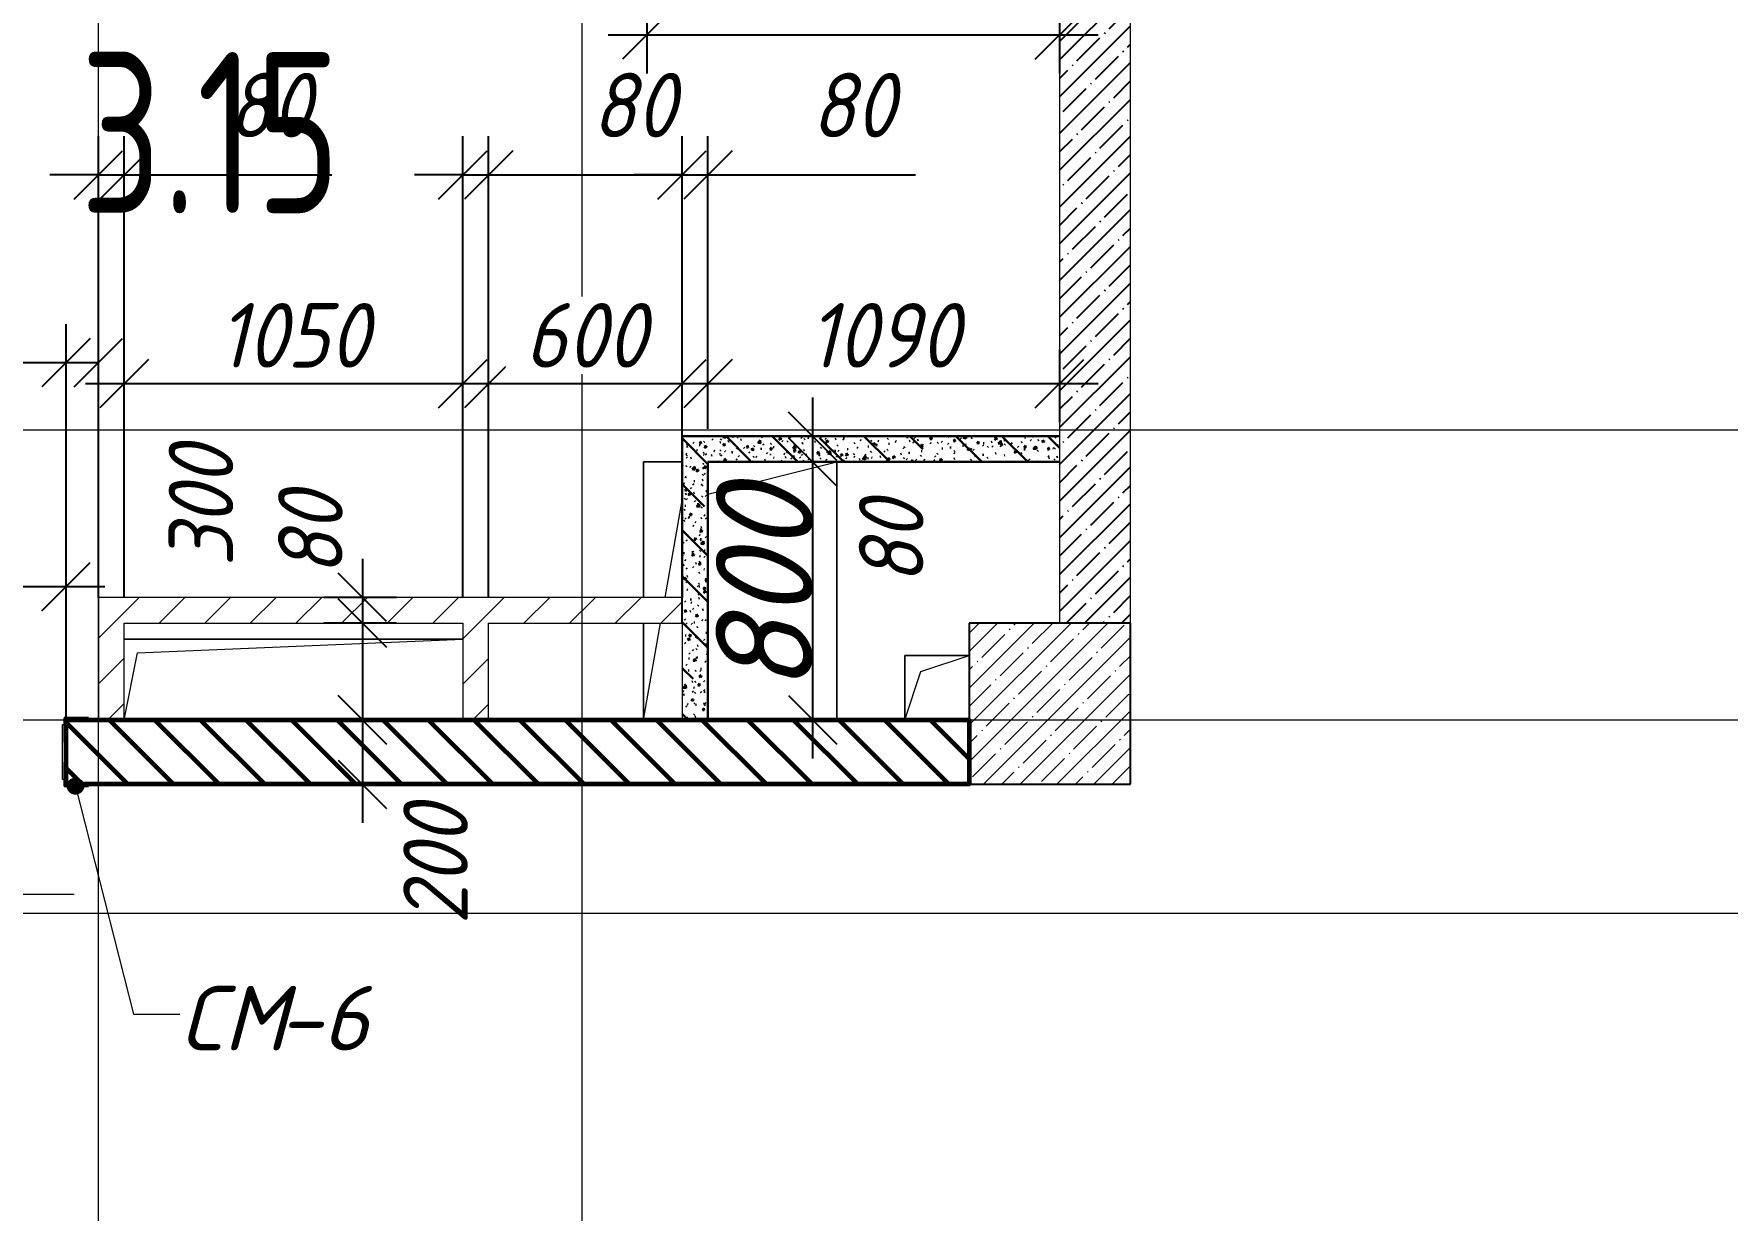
# Model space of a CAD drawing. Header units: millimetres. Extents: x 12986 to 523328, y -9759 to 30092.
# Drawn here: x 412241 to 417491, y 5710 to 9359 of the extents above; entities that cross this region are included whole.
import ezdxf

# ---------------------------------------------------------------- set-up
doc = ezdxf.new("R2010")
doc.units = ezdxf.units.MM
for name, color, linetype, lineweight in [('0) ПГП', 1, 'Continuous', 30), ('4) ПГП красный расчет', 12, 'Continuous', 30), ('5) Блок ячеистый', 160, 'Continuous', 60), ('A-ANNO-DIMS', 7, 'Continuous', 9), ('A-AREA-IDEN', 7, 'Continuous', 9), ('A-DOOR-IDEN', 7, 'Continuous', 9), ('A-FLOR', 7, 'Continuous', 9), ('A-GENM', 7, 'Continuous', 9), ('A-GENM-1', 7, 'Continuous', 25), ('A-GENM-IDEN', 7, 'Continuous', 9), ('A-WALL-FNSH-2', 7, 'Continuous', 5), ('A-WALL-FNSH-4', 250, 'Continuous', 13), ('A-WALL-PATT-3', 250, 'Continuous', 5), ('S-COLS', 7, 'Continuous', 9), ('S-COLS-1', 7, 'Continuous', 5), ('S-COLS-2', 7, 'Continuous', 25), ('Оси-1', 7, 'Continuous', 20)]:
    doc.layers.add(name, color=color, linetype=linetype, lineweight=lineweight)
for name, color, linetype, lineweight, true_color in [('A-WALL-11', 7, 'Continuous', 13, 0x800000), ('A-WALL-3', 7, 'Continuous', 5, 0x000000), ('A-WALL-4', 7, 'Continuous', 25, 0x000000), ('A-WALL-FNSH-3', 7, 'Continuous', 13, 0x008000)]:
    doc.layers.add(name, color=color, linetype=linetype, lineweight=lineweight, true_color=true_color)
doc.styles.add('ISOCPEUR_I_2', font='isocpeui.ttf', dxfattribs={"height": 300})
doc.styles.add('ISOCPEUR_I_3', font='isocpeui.ttf', dxfattribs={"width": 0.9, "height": 200})
doc.styles.add('СПДС', font='ГОСТ тип А.ttf', dxfattribs={"width": 0.9})
doc.dimstyles.new('ISO-2_0_0_9К_СРЕДНИЙ_1', dxfattribs={"dimscale": 304.8, "dimtxt": 199.196235, "dimasz": 0.492126, "dimexe": 0.393701, "dimexo": 0, "dimgap": 0, "dimtad": 1, "dimdec": 0, "dimzin": 0, "dimdsep": 46, "dimtxsty": 'ISOCPEUR_I_3', "dimblk1": 'OBLIQUE', "dimblk2": 'OBLIQUE', "dimsah": 1, "dimcen": 0.09, "dimdle": 0.393701, "dimazin": 0, "dimtfac": 1, "dimtdec": 4, "dimtix": 1, "dimtmove": 2, "dimatfit": 3, "dimfxl": 1, "dimtvp": 1, "dimtolj": 1, "dimtzin": 0, "dimarcsym": 2})
doc.dimstyles.new('ISO-2_0_0_9К_СРЕДНИЙ_2', dxfattribs={"dimscale": 304.8, "dimtxt": 199.196235, "dimasz": 0.492126, "dimexe": 0.393701, "dimexo": 0, "dimgap": 0, "dimtad": 1, "dimdec": 0, "dimzin": 0, "dimdsep": 46, "dimtxsty": 'ISOCPEUR_I_2', "dimblk1": 'OBLIQUE', "dimblk2": 'OBLIQUE', "dimsah": 1, "dimcen": 0.09, "dimdle": 0.393701, "dimazin": 0, "dimtfac": 1, "dimtdec": 4, "dimtix": 1, "dimtmove": 0, "dimatfit": 3, "dimfxl": 1, "dimtvp": 1, "dimtolj": 1, "dimtzin": 0, "dimarcsym": 2})
doc.dimstyles.new('ISO-2_0_0_9К_СРЕДНИЙ_ФОН', dxfattribs={"dimscale": 304.8, "dimtxt": 199.196235, "dimasz": 0.492126, "dimexe": 0.393701, "dimexo": 0, "dimgap": 0.164042, "dimtad": 1, "dimdec": 0, "dimdsep": 46, "dimtxsty": 'ISOCPEUR_I_3', "dimblk1": 'OBLIQUE', "dimblk2": 'OBLIQUE', "dimsah": 1, "dimcen": 0.09, "dimdle": 0.393701, "dimazin": 0, "dimtfac": 1, "dimtdec": 4, "dimtix": 1, "dimtmove": 1, "dimatfit": 3, "dimfxl": 1, "dimtvp": 1, "dimtfill": 1, "dimtolj": 1, "dimtzin": 0, "dimarcsym": 2})
doc.dimstyles.new('ISO-2_0_0_9К_СРЕДНИЙ_ФОН_1', dxfattribs={"dimscale": 304.8, "dimtxt": 199.196235, "dimasz": 0.492126, "dimexe": 0.393701, "dimexo": 0, "dimgap": 0.164042, "dimtad": 1, "dimdec": 0, "dimdsep": 46, "dimtxsty": 'ISOCPEUR_I_3', "dimblk1": 'OBLIQUE', "dimblk2": 'OBLIQUE', "dimsah": 1, "dimcen": 0.09, "dimdle": 0.393701, "dimazin": 0, "dimtfac": 1, "dimtdec": 4, "dimtix": 1, "dimtmove": 0, "dimatfit": 3, "dimfxl": 1, "dimtvp": 1, "dimtfill": 1, "dimtolj": 1, "dimtzin": 0, "dimarcsym": 2})
pattern_1 = [(45, (395430.81, -3869.25), (-70.7107, 70.7107), [])]
pattern_2 = [(50, (395430.81, -3869.254), (72.87376, -6.37607), [7.62, -83.82]), (355, (395430.81, -3869.25), (-14.097, 76.42244), [6.096, -67.056]), (100.451, (395436.88, -3869.785), (58.77696, 70.04687), [6.476, -71.236]), (46.184, (395430.81, -3848.93), (108.43142, -16.81745), [11.43, -125.73]), (96.636, (395439.84, -3850.33), (94.961, 98.9709), [9.714, -106.854]), (351.184, (395430.81, -3848.93), (94.96227, 98.9702), [9.144, -100.584]), (21, (395440.97, -3854.014), (60.64565, -40.90654), [7.62, -83.82]), (326, (395440.97, -3854.01), (24.72083, 73.67493), [6.096, -67.056]), (71.451, (395446.02, -3857.42), (85.36689, 32.76874), [6.476, -71.236]), (37.5, (395430.809, -3869.254), (1.235525, 33.822432), [3.353, -62.89, 3.353, -64.719, -67.31]), (37.5, (395430.809, -3869.254), (1.235525, 33.822432), [-134.315, 3.353, -63.957]), (7.5, (395430.81, -3869.254), (26.728146, 40.07255), [3.353, -35.458, 3.353, -61.366, -25.654]), (7.5, (395430.81, -3869.254), (26.728146, 40.07255), [-103.53, 3.353, -22.301]), (327.5, (395408.152, -3869.254), (54.236318, -2.292117), [3.353, -22.047, 3.353, -75.895, -105.156]), (327.5, (395408.152, -3869.254), (54.236318, -2.292117), [-104.648, 3.353, -101.803]), (317.5, (395397.99, -3869.254), (59.25158, 10.17014), [3.353, -29.667, 3.353, -49.276, -74.676]), (317.5, (395397.99, -3869.254), (59.25158, 10.17014), [-85.649, 3.353, -71.323])]
pattern_3 = [(135, (395430.8, -3869.25), (-142.5612, -142.5612), []), (135, (395573.37, -3869.25), (-142.5612, -142.5612), [252.016, -50.403, 3.353, -47.05])]

# ---------------------------------------------------------------- blocks, each defined once
blk = doc.blocks.new('AR_Отверстие прямоугольное _в плите_ - AR_Отверстие прямоугольное _в плите_-24507340-АР1_1_Кладочный план 3 этажа')
at = {"layer": 'A-GENM'}
for p, q in [((-180, 400), (-300, 400)), ((-300, 400), (-300, -20)), ((-100, 300), (300, 400)), ((300, -400), (300, 400)), ((-232.9, -20), (-180, 280)), ((-300, -100), (-300, -400)), ((-300, -400), (-247.1, -100))]:
    blk.add_line(p, q, dxfattribs=at)
blk = doc.blocks.new('AR_Отверстие прямоугольное _в плите_ - AR_Отверстие прямоугольное _в плите_-V22-АР1_1_Кладочный план 3 этажа')
at = {"layer": 'A-GENM'}
for p, q in [((100, 100), (-100, 100)), ((-100, 100), (-100, -100)), ((-50, 50), (100, 100)), ((-100, -100), (-50, 50))]:
    blk.add_line(p, q, dxfattribs=at)
blk = doc.blocks.new('AR_Отверстие прямоугольное _в плите_ - AR_Отверстие прямоугольное _в плите_-24507175-АР1_1_Кладочный план 3 этажа')
at = {"layer": 'A-GENM'}
for p, q in [((525, 125), (-525, 125)), ((-483.3, 83.3), (525, 125)), ((-525, -125), (-483.3, 83.3))]:
    blk.add_line(p, q, dxfattribs=at)
blk = doc.blocks.new('Колонна_Несущая_Прямоугольное сечение - Вн_ЖБ_500х500-V95-АР1_1_Кладочный план 3 этажа')
at = {"layer": 'S-COLS-1'}
h = blk.add_hatch(dxfattribs=at)
h.set_pattern_fill('FP_81', color=256, style=0, pattern_type=2)
h.set_pattern_definition([(45, (-19960, -11150), (-57.02463, 57.02463), []), (45, (-19902.975, -11150), (-57.02463, 57.02463), [100.806, -20.161, 3.353, -16.808])])
h.paths.add_polyline_path([(-250, -250), (250, -250), (250, 250), (-250, 250)], flags=0)
at = {"layer": 'S-COLS-2'}
for p, q in [((250, 250), (-250, 250)), ((-250, 250), (-250, -250)), ((250, -250), (250, 250)), ((-250, -250), (250, -250))]:
    blk.add_line(p, q, dxfattribs=at)
blk = doc.blocks.new('Фахверк_СКБ_Уголок_Тип 2 - СМ-6_200х2180 h-30007491-АР1_1_Кладочный план 3 этажа')
at = {"layer": 'A-GENM-1'}
for p, q in [((125, 156), (125, 81)), ((200, 156), (125, 156)), ((131, 81), (131, 150)), ((131, 150), (200, 150)), ((200, 150), (200, 156)), ((125, 81), (131, 81)), ((131, 19), (125, 19)), ((125, 19), (125, -56)), ((131, -50), (131, 19)), ((200, -50), (131, -50)), ((200, -56), (200, -50)), ((125, -56), (200, -56))]:
    blk.add_line(p, q, dxfattribs=at)
blk = doc.blocks.new('Стойка_Влож_Полоса боковая - Полоса-27101091-АР1_1_Кладочный план 3 этажа')
at = {"layer": 'A-GENM'}
for p, q in [((-5, 85), (0, 85)), ((-5, -85), (-5, 85)), ((0, 31), (0, -31)), ((0, -85), (-5, -85))]:
    blk.add_line(p, q, dxfattribs=at)
blk = doc.blocks.new('AAR_СКБ_Марка_Двери_Перемычка и проем - Марка перемычки и проема-25306769-АР1_1_Кладочный план 3 этажа')
at = {"layer": 'A-DOOR-IDEN'}
for p, q in [((-5, 0), (5, 0)), ((-0.968, -0.984), (-1.986, -2.747)), ((1.067, -0.984), (-0.968, -0.984)), ((2.085, -2.747), (1.067, -0.984)), ((-1.986, -2.747), (-0.968, -4.509)), ((1.067, -4.509), (2.085, -2.747)), ((-0.968, -4.509), (1.067, -4.509))]:
    blk.add_line(p, q, dxfattribs=at)
blk = doc.blocks.new('_Oblique')
at = {"color": 0, "linetype": 'ByBlock', "lineweight": -2}
blk.add_line((-0.5, -0.5), (0.5, 0.5), dxfattribs=at)
blk = doc.blocks.new('*D3684')
at = {"layer": 'A-ANNO-DIMS', "color": 0, "lineweight": -2, "transparency": 16777216}
for p, q in [((413259.5, 7730.7), (413259.5, 7410.7)), ((413365.6, 7610.7), (413139.5, 7610.7)), ((413365.6, 7530.7), (413139.5, 7530.7))]:
    blk.add_line(p, q, dxfattribs=at)
at = {"layer": 'Defpoints', "color": 0, "transparency": 16777216}
for p in [(413365.6, 7610.7), (413259.5, 7530.7), (413365.6, 7530.7)]:
    blk.add_point(p, dxfattribs=at)
at = {"layer": 'A-ANNO-DIMS', "color": 0, "lineweight": -2, "transparency": 16777216, "xscale": 150, "yscale": 150, "zscale": 150}
for p, rotation in [((413259.5, 7610.7), 90), ((413259.5, 7530.7), 270)]:
    blk.add_blockref('_Oblique', p, dxfattribs=dict(at, rotation=rotation))
at = {"layer": 'A-ANNO-DIMS', "color": 0, "transparency": 16777216, "insert": (412998.2, 7676.8), "char_height": 200, "width": 303.391, "attachment_point": 1, "rotation": 90, "line_spacing_factor": 1.149209, "style": 'ISOCPEUR_I_3'}
blk.add_mtext('\\A1;80', dxfattribs=at)
blk = doc.blocks.new('*D3685')
at = {"layer": 'A-ANNO-DIMS', "color": 0, "lineweight": -2, "transparency": 16777216}
for p, q in [((413259.5, 7650.7), (413259.5, 7110.7)), ((413365.6, 7530.7), (413139.5, 7530.7)), ((413365.6, 7230.7), (413139.5, 7230.7))]:
    blk.add_line(p, q, dxfattribs=at)
at = {"layer": 'Defpoints', "color": 0, "transparency": 16777216}
for p in [(413365.6, 7530.7), (413259.5, 7230.7), (413365.6, 7230.7)]:
    blk.add_point(p, dxfattribs=at)
at = {"layer": 'A-ANNO-DIMS', "color": 0, "lineweight": -2, "transparency": 16777216, "xscale": 150, "yscale": 150, "zscale": 150}
for p, rotation in [((413259.5, 7530.7), 90), ((413259.5, 7230.7), 270)]:
    blk.add_blockref('_Oblique', p, dxfattribs=dict(at, rotation=rotation))
at = {"layer": 'A-ANNO-DIMS', "color": 0, "transparency": 16777216, "insert": (412658.7, 7706), "char_height": 200, "width": 455.087, "attachment_point": 1, "rotation": 90, "line_spacing_factor": 1.149209, "style": 'ISOCPEUR_I_3'}
blk.add_mtext('\\A1;300', dxfattribs=at)
blk = doc.blocks.new('*D3686')
at = {"layer": 'A-ANNO-DIMS', "color": 0, "lineweight": -2, "transparency": 16777216}
for p, q in [((413259.5, 7350.7), (413259.5, 6910.7)), ((413365.6, 7230.7), (413139.5, 7230.7)), ((413365.6, 7030.7), (413139.5, 7030.7))]:
    blk.add_line(p, q, dxfattribs=at)
at = {"layer": 'Defpoints', "color": 0, "transparency": 16777216}
for p in [(413365.6, 7230.7), (413259.5, 7030.7), (413365.6, 7030.7)]:
    blk.add_point(p, dxfattribs=at)
at = {"layer": 'A-ANNO-DIMS', "color": 0, "lineweight": -2, "transparency": 16777216, "xscale": 150, "yscale": 150, "zscale": 150}
for p, rotation in [((413259.5, 7230.7), 90), ((413259.5, 7030.7), 270)]:
    blk.add_blockref('_Oblique', p, dxfattribs=dict(at, rotation=rotation))
at = {"layer": 'A-ANNO-DIMS', "color": 0, "transparency": 16777216, "insert": (413386.2, 6595.8), "char_height": 200, "width": 455.087, "attachment_point": 1, "rotation": 90, "line_spacing_factor": 1.149209, "style": 'ISOCPEUR_I_3'}
blk.add_mtext('\\A1;200', dxfattribs=at)
blk = doc.blocks.new('*D3687')
at = {"layer": 'A-ANNO-DIMS', "color": 0, "lineweight": -2, "transparency": 16777216}
for p, q in [((414655.3, 8230.7), (414655.3, 7910.7)), ((414761.4, 8110.7), (414535.3, 8110.7)), ((414761.4, 8030.7), (414535.3, 8030.7))]:
    blk.add_line(p, q, dxfattribs=at)
at = {"layer": 'Defpoints', "color": 0, "transparency": 16777216}
for p in [(414761.4, 8110.7), (414655.3, 8030.7), (414761.4, 8030.7)]:
    blk.add_point(p, dxfattribs=at)
at = {"layer": 'A-ANNO-DIMS', "color": 0, "lineweight": -2, "transparency": 16777216, "xscale": 150, "yscale": 150, "zscale": 150}
for p, rotation in [((414655.3, 8110.7), 90), ((414655.3, 8030.7), 270)]:
    blk.add_blockref('_Oblique', p, dxfattribs=dict(at, rotation=rotation))
at = {"layer": 'A-ANNO-DIMS', "color": 0, "transparency": 16777216, "insert": (414799.1, 7650.2), "char_height": 200, "width": 303.391, "attachment_point": 1, "rotation": 90, "line_spacing_factor": 1.149209, "style": 'ISOCPEUR_I_3'}
blk.add_mtext('\\A1;80', dxfattribs=at)
blk = doc.blocks.new('*D3688')
at = {"layer": 'A-ANNO-DIMS', "color": 0, "lineweight": -2, "transparency": 16777216}
for p, q in [((414655.3, 8150.7), (414655.3, 7110.7)), ((414761.4, 8030.7), (414535.3, 8030.7)), ((414761.4, 7230.7), (414535.3, 7230.7))]:
    blk.add_line(p, q, dxfattribs=at)
at = {"layer": 'Defpoints', "color": 0, "transparency": 16777216}
for p in [(414761.4, 8030.7), (414655.3, 7230.7), (414761.4, 7230.7)]:
    blk.add_point(p, dxfattribs=at)
at = {"layer": 'A-ANNO-DIMS', "color": 0, "lineweight": -2, "transparency": 16777216, "xscale": 150, "yscale": 150, "zscale": 150}
for p, rotation in [((414655.3, 8030.7), 90), ((414655.3, 7230.7), 270)]:
    blk.add_blockref('_Oblique', p, dxfattribs=dict(at, rotation=rotation))
at = {"layer": 'A-ANNO-DIMS', "color": 0, "transparency": 16777216, "insert": (414505.3, 7630.7), "char_height": 300, "width": 455.087, "attachment_point": 5, "rotation": 90, "style": 'ISOCPEUR_I_2'}
blk.add_mtext('\\A1;800', dxfattribs=at)
blk = doc.blocks.new('*D3689')
at = {"layer": 'A-ANNO-DIMS', "color": 0, "lineweight": -2, "transparency": 16777216}
for p, q in [((412440.8, 7610.7), (412440.8, 9041.2)), ((412520.8, 7612.8), (412520.8, 9041.2)), ((412440.8, 8921.2), (412290.8, 8921.2)), ((412440.8, 8921.2), (412520.8, 8921.2)), ((412520.8, 8921.2), (413164.6, 8921.2))]:
    blk.add_line(p, q, dxfattribs=at)
at = {"layer": 'Defpoints', "color": 0, "transparency": 16777216}
for p in [(412520.8, 8921.2), (412520.8, 7612.8), (412440.8, 7610.7)]:
    blk.add_point(p, dxfattribs=at)
at = {"layer": 'A-ANNO-DIMS', "color": 0, "lineweight": -2, "transparency": 16777216, "xscale": 150, "yscale": 150, "zscale": 150}
blk.add_blockref('_Oblique', (412440.8, 8921.2), dxfattribs=at)
at = {"layer": 'A-ANNO-DIMS', "color": 0, "lineweight": -2, "transparency": 16777216, "xscale": 150, "yscale": 150, "zscale": 150, "rotation": 180}
blk.add_blockref('_Oblique', (412520.8, 8921.2), dxfattribs=at)
at = {"layer": 'A-ANNO-DIMS', "color": 0, "transparency": 16777216, "insert": (412841, 9237.8), "char_height": 200, "width": 303.391, "attachment_point": 1, "line_spacing_factor": 1.149209, "style": 'ISOCPEUR_I_3', "bg_fill": 3, "box_fill_scale": 1.1, "bg_fill_color": 256, "bg_fill_true_color": 13158600, "bg_fill_transparency": 0}
blk.add_mtext('\\A1;80', dxfattribs=at)
blk = doc.blocks.new('*D3690')
at = {"layer": 'A-ANNO-DIMS', "color": 0, "lineweight": -2, "transparency": 16777216}
for p, q in [((412520.8, 7612.8), (412520.8, 8393.7)), ((413570.8, 7611.8), (413570.8, 8393.7)), ((412400.8, 8273.7), (413690.8, 8273.7))]:
    blk.add_line(p, q, dxfattribs=at)
at = {"layer": 'Defpoints', "color": 0, "transparency": 16777216}
for p in [(413570.8, 8273.7), (412520.8, 7612.8), (413570.8, 7611.8)]:
    blk.add_point(p, dxfattribs=at)
at = {"layer": 'A-ANNO-DIMS', "color": 0, "lineweight": -2, "transparency": 16777216, "xscale": 150, "yscale": 150, "zscale": 150, "rotation": 180}
blk.add_blockref('_Oblique', (412520.8, 8273.7), dxfattribs=at)
at = {"layer": 'A-ANNO-DIMS', "color": 0, "lineweight": -2, "transparency": 16777216, "xscale": 150, "yscale": 150, "zscale": 150}
blk.add_blockref('_Oblique', (413570.8, 8273.7), dxfattribs=at)
at = {"layer": 'A-ANNO-DIMS', "color": 0, "transparency": 16777216, "insert": (413045.8, 8423.7), "char_height": 200, "width": 560.814, "attachment_point": 5, "style": 'ISOCPEUR_I_3', "bg_fill": 3, "box_fill_scale": 1.1, "bg_fill_color": 256, "bg_fill_true_color": 13158600, "bg_fill_transparency": 0}
blk.add_mtext('\\A1;1050', dxfattribs=at)
blk = doc.blocks.new('*D3691')
at = {"layer": 'A-ANNO-DIMS', "color": 0, "lineweight": -2, "transparency": 16777216}
for p, q in [((413570.8, 7611.8), (413570.8, 9041.2)), ((413650.8, 7611.8), (413650.8, 9041.2)), ((413570.8, 8921.2), (413420.8, 8921.2)), ((413570.8, 8921.2), (413650.8, 8921.2)), ((413650.8, 8921.2), (414294.6, 8921.2))]:
    blk.add_line(p, q, dxfattribs=at)
at = {"layer": 'Defpoints', "color": 0, "transparency": 16777216}
for p in [(413650.8, 8921.2), (413570.8, 7611.8), (413650.8, 7611.8)]:
    blk.add_point(p, dxfattribs=at)
at = {"layer": 'A-ANNO-DIMS', "color": 0, "lineweight": -2, "transparency": 16777216, "xscale": 150, "yscale": 150, "zscale": 150}
blk.add_blockref('_Oblique', (413570.8, 8921.2), dxfattribs=at)
at = {"layer": 'A-ANNO-DIMS', "color": 0, "lineweight": -2, "transparency": 16777216, "xscale": 150, "yscale": 150, "zscale": 150, "rotation": 180}
blk.add_blockref('_Oblique', (413650.8, 8921.2), dxfattribs=at)
at = {"layer": 'A-ANNO-DIMS', "color": 0, "transparency": 16777216, "insert": (413971, 9237.8), "char_height": 200, "width": 303.391, "attachment_point": 1, "line_spacing_factor": 1.149209, "style": 'ISOCPEUR_I_3', "bg_fill": 3, "box_fill_scale": 1.1, "bg_fill_color": 256, "bg_fill_true_color": 13158600, "bg_fill_transparency": 0}
blk.add_mtext('\\A1;80', dxfattribs=at)
blk = doc.blocks.new('*D3692')
at = {"layer": 'A-ANNO-DIMS', "color": 0, "lineweight": -2, "transparency": 16777216}
for p, q in [((413650.8, 7611.8), (413650.8, 8393.7)), ((414250.8, 8110.7), (414250.8, 8393.7)), ((413530.8, 8273.7), (414370.8, 8273.7))]:
    blk.add_line(p, q, dxfattribs=at)
at = {"layer": 'Defpoints', "color": 0, "transparency": 16777216}
for p in [(414250.8, 8273.7), (414250.8, 8110.7), (413650.8, 7611.8)]:
    blk.add_point(p, dxfattribs=at)
at = {"layer": 'A-ANNO-DIMS', "color": 0, "lineweight": -2, "transparency": 16777216, "xscale": 150, "yscale": 150, "zscale": 150, "rotation": 180}
blk.add_blockref('_Oblique', (413650.8, 8273.7), dxfattribs=at)
at = {"layer": 'A-ANNO-DIMS', "color": 0, "lineweight": -2, "transparency": 16777216, "xscale": 150, "yscale": 150, "zscale": 150}
blk.add_blockref('_Oblique', (414250.8, 8273.7), dxfattribs=at)
at = {"layer": 'A-ANNO-DIMS', "color": 0, "transparency": 16777216, "insert": (413950.8, 8423.7), "char_height": 200, "width": 455.087, "attachment_point": 5, "style": 'ISOCPEUR_I_3', "bg_fill": 3, "box_fill_scale": 1.1, "bg_fill_color": 256, "bg_fill_true_color": 13158600, "bg_fill_transparency": 0}
blk.add_mtext('\\A1;600', dxfattribs=at)
blk = doc.blocks.new('*D3693')
at = {"layer": 'A-ANNO-DIMS', "color": 0, "lineweight": -2, "transparency": 16777216}
for p, q in [((414250.8, 8110.7), (414250.8, 9041.2)), ((414330.8, 8133.8), (414330.8, 9041.2)), ((414250.8, 8921.2), (414100.8, 8921.2)), ((414250.8, 8921.2), (414330.8, 8921.2)), ((414330.8, 8921.2), (414974.6, 8921.2))]:
    blk.add_line(p, q, dxfattribs=at)
at = {"layer": 'Defpoints', "color": 0, "transparency": 16777216}
for p in [(414330.8, 8921.2), (414250.8, 8110.7), (414330.8, 8133.8)]:
    blk.add_point(p, dxfattribs=at)
at = {"layer": 'A-ANNO-DIMS', "color": 0, "lineweight": -2, "transparency": 16777216, "xscale": 150, "yscale": 150, "zscale": 150}
blk.add_blockref('_Oblique', (414250.8, 8921.2), dxfattribs=at)
at = {"layer": 'A-ANNO-DIMS', "color": 0, "lineweight": -2, "transparency": 16777216, "xscale": 150, "yscale": 150, "zscale": 150, "rotation": 180}
blk.add_blockref('_Oblique', (414330.8, 8921.2), dxfattribs=at)
at = {"layer": 'A-ANNO-DIMS', "color": 0, "transparency": 16777216, "insert": (414651, 9237.8), "char_height": 200, "width": 303.391, "attachment_point": 1, "line_spacing_factor": 1.149209, "style": 'ISOCPEUR_I_3', "bg_fill": 3, "box_fill_scale": 1.1, "bg_fill_color": 256, "bg_fill_true_color": 13158600, "bg_fill_transparency": 0}
blk.add_mtext('\\A1;80', dxfattribs=at)
blk = doc.blocks.new('*D3694')
at = {"layer": 'A-ANNO-DIMS', "color": 0, "lineweight": -2, "transparency": 16777216}
for p, q in [((414330.8, 8133.8), (414330.8, 8393.7)), ((415420.8, 8379.8), (415420.8, 8153.7)), ((414210.8, 8273.7), (415540.8, 8273.7))]:
    blk.add_line(p, q, dxfattribs=at)
at = {"layer": 'Defpoints', "color": 0, "transparency": 16777216}
for p in [(415420.8, 8379.8), (415420.8, 8273.7), (414330.8, 8133.8)]:
    blk.add_point(p, dxfattribs=at)
at = {"layer": 'A-ANNO-DIMS', "color": 0, "lineweight": -2, "transparency": 16777216, "xscale": 150, "yscale": 150, "zscale": 150, "rotation": 180}
blk.add_blockref('_Oblique', (414330.8, 8273.7), dxfattribs=at)
at = {"layer": 'A-ANNO-DIMS', "color": 0, "lineweight": -2, "transparency": 16777216, "xscale": 150, "yscale": 150, "zscale": 150}
blk.add_blockref('_Oblique', (415420.8, 8273.7), dxfattribs=at)
at = {"layer": 'A-ANNO-DIMS', "color": 0, "transparency": 16777216, "insert": (414875.8, 8423.7), "char_height": 200, "width": 560.814, "attachment_point": 5, "style": 'ISOCPEUR_I_3', "bg_fill": 3, "box_fill_scale": 1.1, "bg_fill_color": 256, "bg_fill_true_color": 13158600, "bg_fill_transparency": 0}
blk.add_mtext('\\A1;1090', dxfattribs=at)
blk = doc.blocks.new('*D3706')
at = {"layer": 'A-ANNO-DIMS', "color": 0, "lineweight": -2, "transparency": 16777216}
for p, q in [((414141.1, 10049.6), (414141.1, 9235.8)), ((415420.8, 9461.9), (415420.8, 9235.8)), ((414021.1, 9355.8), (415540.8, 9355.8))]:
    blk.add_line(p, q, dxfattribs=at)
at = {"layer": 'Defpoints', "color": 0, "transparency": 16777216}
for p in [(414141.1, 10049.6), (415420.8, 9461.9), (415420.8, 9355.8)]:
    blk.add_point(p, dxfattribs=at)
at = {"layer": 'A-ANNO-DIMS', "color": 0, "lineweight": -2, "transparency": 16777216, "xscale": 150, "yscale": 150, "zscale": 150, "rotation": 180}
blk.add_blockref('_Oblique', (414141.1, 9355.8), dxfattribs=at)
at = {"layer": 'A-ANNO-DIMS', "color": 0, "lineweight": -2, "transparency": 16777216, "xscale": 150, "yscale": 150, "zscale": 150}
blk.add_blockref('_Oblique', (415420.8, 9355.8), dxfattribs=at)
at = {"layer": 'A-ANNO-DIMS', "color": 0, "transparency": 16777216, "insert": (414780.9, 9505.8), "char_height": 200, "width": 560.814, "attachment_point": 5, "style": 'ISOCPEUR_I_3', "bg_fill": 3, "box_fill_scale": 1.1, "bg_fill_color": 256, "bg_fill_true_color": 13158600, "bg_fill_transparency": 0}
blk.add_mtext('\\A1;1280', dxfattribs=at)
blk = doc.blocks.new('*D3875')
at = {"layer": 'A-ANNO-DIMS', "color": 0, "lineweight": -2, "transparency": 16777216}
for p, q in [((411390.8, 7230.7), (411390.8, 7763.9)), ((412340.8, 7231.5), (412340.8, 7763.9)), ((411270.8, 7643.9), (412460.8, 7643.9))]:
    blk.add_line(p, q, dxfattribs=at)
at = {"layer": 'Defpoints', "color": 0, "transparency": 16777216}
for p in [(412340.8, 7643.9), (411390.8, 7230.7), (412340.8, 7231.5)]:
    blk.add_point(p, dxfattribs=at)
at = {"layer": 'A-ANNO-DIMS', "color": 0, "lineweight": -2, "transparency": 16777216, "xscale": 150, "yscale": 150, "zscale": 150, "rotation": 180}
blk.add_blockref('_Oblique', (411390.8, 7643.9), dxfattribs=at)
at = {"layer": 'A-ANNO-DIMS', "color": 0, "lineweight": -2, "transparency": 16777216, "xscale": 150, "yscale": 150, "zscale": 150}
blk.add_blockref('_Oblique', (412340.8, 7643.9), dxfattribs=at)
at = {"layer": 'A-ANNO-DIMS', "color": 0, "transparency": 16777216, "insert": (411865.8, 7793.9), "char_height": 200, "width": 455.087, "attachment_point": 5, "style": 'ISOCPEUR_I_3', "bg_fill": 3, "box_fill_scale": 1.1, "bg_fill_color": 256, "bg_fill_true_color": 13158600, "bg_fill_transparency": 0}
blk.add_mtext('\\A1;950', dxfattribs=at)
blk = doc.blocks.new('*D3876')
at = {"layer": 'A-ANNO-DIMS', "color": 0, "lineweight": -2, "transparency": 16777216}
for p, q in [((412340.8, 7231.5), (412340.8, 8458.7)), ((412440.8, 7610.7), (412440.8, 8458.7)), ((412340.8, 8338.7), (411760.9, 8338.7)), ((412440.8, 8338.7), (412220.8, 8338.7))]:
    blk.add_line(p, q, dxfattribs=at)
at = {"layer": 'Defpoints', "color": 0, "transparency": 16777216}
for p in [(412440.8, 8338.7), (412440.8, 7610.7), (412340.8, 7231.5)]:
    blk.add_point(p, dxfattribs=at)
at = {"layer": 'A-ANNO-DIMS', "color": 0, "lineweight": -2, "transparency": 16777216, "xscale": 150, "yscale": 150, "zscale": 150, "rotation": 180}
blk.add_blockref('_Oblique', (412340.8, 8338.7), dxfattribs=at)
at = {"layer": 'A-ANNO-DIMS', "color": 0, "lineweight": -2, "transparency": 16777216, "xscale": 150, "yscale": 150, "zscale": 150}
blk.add_blockref('_Oblique', (412440.8, 8338.7), dxfattribs=at)
at = {"layer": 'A-ANNO-DIMS', "color": 0, "transparency": 16777216, "insert": (411762.2, 8655.4), "char_height": 200, "width": 409.118, "attachment_point": 1, "line_spacing_factor": 1.149209, "style": 'ISOCPEUR_I_3', "bg_fill": 3, "box_fill_scale": 1.1, "bg_fill_color": 256, "bg_fill_true_color": 13158600, "bg_fill_transparency": 0}
blk.add_mtext('\\A1;100', dxfattribs=at)

msp = doc.modelspace()

# ---------------------------------------------------------------- hatches: boundary and pattern name
h = msp.add_hatch()
h.set_pattern_fill('FP_4', color=256, style=0, pattern_type=2)
h.set_pattern_definition([(45, (395430.81, -3869.25), (-57.02463, 57.02463), []), (45, (395487.83, -3869.25), (-57.02463, 57.02463), [100.806, -20.161, 3.353, -16.808])])
h.paths.add_polyline_path([(415640.80852, 7530.74641), (415640.80852, 11110.74641), (415420.80852, 11110.74641), (415420.80852, 7530.74641)], flags=0)
at = {"layer": '0) ПГП'}
h = msp.add_hatch(dxfattribs=at)
h.set_pattern_fill('FP_6', color=256, style=0, pattern_type=2)
h.set_pattern_definition(pattern_2)
h.paths.add_polyline_path([(414250.80852, 7230.74641), (414330.80852, 7230.74641), (414330.80852, 8110.74641), (414250.80852, 8110.74641), (414250.80852, 7530.74641)], flags=0)
h = msp.add_hatch(dxfattribs=at)
h.set_pattern_fill('FP_7', color=256, style=0, pattern_type=2)
h.set_pattern_definition(pattern_3)
h.paths.add_polyline_path([(414250.80852, 7230.74641), (414330.80852, 7230.74641), (414330.80852, 8110.74641), (414250.80852, 8110.74641), (414250.80852, 7530.74641)], flags=0)
h = msp.add_hatch(dxfattribs=at)
h.set_pattern_fill('FP_6', color=256, style=0, pattern_type=2)
h.set_pattern_definition(pattern_2)
h.paths.add_polyline_path([(414330.80852, 8030.74641), (415420.80852, 8030.74641), (415420.80852, 8110.74641), (414330.80852, 8110.74641)], flags=0)
h = msp.add_hatch(dxfattribs=at)
h.set_pattern_fill('FP_7', color=256, style=0, pattern_type=2)
h.set_pattern_definition(pattern_3)
h.paths.add_polyline_path([(414330.80852, 8030.74641), (415420.80852, 8030.74641), (415420.80852, 8110.74641), (414330.80852, 8110.74641)], flags=0)
at = {"layer": '5) Блок ячеистый'}
h = msp.add_hatch(dxfattribs=at)
h.set_pattern_fill('FP_1', color=256, style=0, pattern_type=2)
h.set_pattern_definition([(135, (395430.81, -3869.25), (-70.7107, -70.7107), [])])
h.paths.add_polyline_path([(412340.80852, 7030.74641), (415140.80852, 7030.74641), (415140.80852, 7230.74641), (412340.80852, 7230.74641), (412340.80852, 7072.57359)], flags=0)
h.paths.add_polyline_path([(411390.80852, 7030.74641), (411390.80852, 7230.74641), (410790.77821, 7230.74641), (410790.77821, 7030.74641), (411321.80852, 7030.74641)], flags=0)
h.paths.add_polyline_path([(409640.80853, 7030.74641), (409840.77821, 7030.74641), (409840.77821, 7230.74641), (409640.80853, 7230.74641), (409640.80853, 7030.77673)], flags=0)
at = {"layer": 'A-GENM-IDEN'}
h = msp.add_hatch(color=256, dxfattribs=at)
edge = h.paths.add_edge_path(flags=0)
edge.add_arc((412369.80852, 7024.74641), 25, 0, 360)
at = {"layer": 'A-WALL-PATT-3'}
h = msp.add_hatch(dxfattribs=at)
h.set_pattern_fill('FP_5', color=256, style=0, pattern_type=2)
h.set_pattern_definition(pattern_1)
h.paths.add_polyline_path([(412520.80853, 7230.74641), (412520.80853, 7610.74641), (412440.80853, 7610.74641), (412440.80853, 7230.74641)], flags=0)
h = msp.add_hatch(dxfattribs=at)
h.set_pattern_fill('FP_5', color=256, style=0, pattern_type=2)
h.set_pattern_definition(pattern_1)
h.paths.add_polyline_path([(412520.80853, 7530.74641), (414250.80852, 7530.74641), (414250.80852, 7610.74641), (412520.80853, 7610.74641)], flags=0)
h = msp.add_hatch(dxfattribs=at)
h.set_pattern_fill('FP_5', color=256, style=0, pattern_type=2)
h.set_pattern_definition(pattern_1)
h.paths.add_polyline_path([(413570.80853, 7230.74641), (413650.80853, 7230.74641), (413650.80853, 7530.74641), (413570.80853, 7530.74641)], flags=0)

# ---------------------------------------------------------------- linework, layer by layer
at = {"layer": '0) ПГП'}
for p, q in [((414250.80852, 8110.74641), (414250.80852, 7610.74641)), ((415420.80852, 8110.74641), (414250.80852, 8110.74641))]:
    msp.add_line(p, q, dxfattribs=at)
at = {"layer": '4) ПГП красный расчет'}
for p, q in [((414330.80852, 7230.74641), (414330.80852, 8030.74641)), ((414330.80852, 8030.74641), (415420.80852, 8030.74641))]:
    msp.add_line(p, q, dxfattribs=at)
at = {"layer": '5) Блок ячеистый'}
msp.add_lwpolyline([(412340.80852, 7230.74641), (415140.80852, 7230.74641), (415140.80852, 7030.74641), (412340.80852, 7030.74641)], close=True, dxfattribs=at)
at = {"layer": 'A-FLOR'}
for p, q in [((414130.80853, 8030.74641), (414250.80852, 8030.74641)), ((414130.80853, 7610.74641), (414130.80853, 8030.74641)), ((414730.80853, 8030.74641), (414730.80853, 7230.74641)), ((414130.80853, 7230.74641), (414130.80853, 7530.74641)), ((412520.80853, 7480.74641), (413570.80853, 7480.74641)), ((414940.80852, 7430.74641), (415140.80852, 7430.74641)), ((414940.80852, 7230.74641), (414940.80852, 7430.74641))]:
    msp.add_line(p, q, dxfattribs=at)
at = {"layer": 'A-GENM-IDEN'}
for p, q in [((412369.80852, 7024.74641), (412549.45645, 6317.73921)), ((412549.45645, 6317.73921), (412693.46221, 6317.73921))]:
    msp.add_line(p, q, dxfattribs=at)
msp.add_circle((412369.80852, 7024.74641), 25, dxfattribs=at)
at = {"layer": 'A-WALL-11'}
msp.add_line((389220.80855, 7230.74641), (521382.43658, 7230.74641), dxfattribs=at)
at = {"layer": 'A-WALL-3'}
for p, q in [((415420.80852, 11110.74641), (415420.80852, 7530.74641)), ((415640.80852, 7530.74641), (415640.80852, 9910.7464))]:
    msp.add_line(p, q, dxfattribs=at)
at = {"layer": 'A-WALL-4'}
msp.add_line((414250.80852, 7530.74641), (414250.80852, 7610.74641), dxfattribs=at)
at = {"layer": 'A-WALL-FNSH-2'}
for p, q in [((415140.80852, 7230.74641), (412409.80852, 7230.74641)), ((412340.80852, 7161.74641), (412340.80852, 7099.74641)), ((412409.80852, 7030.74641), (415140.80852, 7030.74641))]:
    msp.add_line(p, q, dxfattribs=at)
at = {"layer": 'A-WALL-FNSH-3'}
for p, q in [((412440.80853, 7610.74641), (412440.80853, 7230.74641)), ((414250.80852, 7610.74641), (412440.80853, 7610.74641)), ((412520.80853, 7230.74641), (412520.80853, 7530.74641)), ((412520.80853, 7530.74641), (413570.80853, 7530.74641)), ((413570.80853, 7530.74641), (413570.80853, 7230.74641)), ((413650.80853, 7530.74641), (414250.80852, 7530.74641)), ((413650.80853, 7230.74641), (413650.80853, 7530.74641)), ((412440.80853, 7230.74641), (412520.80853, 7230.74641)), ((413570.80853, 7230.74641), (413650.80853, 7230.74641))]:
    msp.add_line(p, q, dxfattribs=at)
at = {"layer": 'A-WALL-FNSH-4'}
for p, q in [((414250.80852, 7530.74641), (414250.80852, 7230.74641)), ((414250.80852, 7230.74641), (414330.80852, 7230.74641))]:
    msp.add_line(p, q, dxfattribs=at)
at = {"layer": 'Оси-1'}
for p, q in [((412440.80852, -8019.25359), (412440.80852, 24767.68957)), ((413940.80852, -8019.25359), (413940.80852, 24767.68957)), ((389220.80855, 8130.74641), (521382.43658, 8130.74641)), ((389220.80855, 6630.74641), (521382.43658, 6630.74641))]:
    msp.add_line(p, q, dxfattribs=at)

# ---------------------------------------------------------------- block references
at = {"layer": 'A-DOOR-IDEN', "xscale": 99.99999999999993, "yscale": 99.99999999999993, "zscale": 99.99999999999993}
msp.add_blockref('AAR_СКБ_Марка_Двери_Перемычка и проем - Марка перемычки и проема-25306769-АР1_1_Кладочный план 3 этажа', (411865.80852, 6689.35784), dxfattribs=at)
at = {"layer": 'A-GENM'}
for name, p in [('AR_Отверстие прямоугольное _в плите_ - AR_Отверстие прямоугольное _в плите_-24507340-АР1_1_Кладочный план 3 этажа', (414430.80853, 7630.74641)), ('AR_Отверстие прямоугольное _в плите_ - AR_Отверстие прямоугольное _в плите_-24507175-АР1_1_Кладочный план 3 этажа', (413045.80853, 7355.74641)), ('AR_Отверстие прямоугольное _в плите_ - AR_Отверстие прямоугольное _в плите_-V22-АР1_1_Кладочный план 3 этажа', (415040.80852, 7330.74641)), ('Стойка_Влож_Полоса боковая - Полоса-27101091-АР1_1_Кладочный план 3 этажа', (412334.80852, 7130.74641))]:
    msp.add_blockref(name, p, dxfattribs=at)
at = {"layer": 'A-GENM-1'}
msp.add_blockref('Фахверк_СКБ_Уголок_Тип 2 - СМ-6_200х2180 h-30007491-АР1_1_Кладочный план 3 этажа', (412209.80852, 7080.74641), dxfattribs=at)
at = {"layer": 'S-COLS'}
msp.add_blockref('Колонна_Несущая_Прямоугольное сечение - Вн_ЖБ_500х500-V95-АР1_1_Кладочный план 3 этажа', (415390.80852, 7280.74641), dxfattribs=at)

# ---------------------------------------------------------------- texts
at = {"layer": 'A-GENM-IDEN', "char_height": 200, "attachment_point": 1, "style": 'ISOCPEUR_I_2'}
for s, insert, width in [('СМ', (412693.46221, 6405.35379), 367.9745625), ('-6', (412997.07158, 6405.35379), 317.46825)]:
    msp.add_mtext(s, dxfattribs=dict(at, insert=insert, width=width))

# ---------------------------------------------------------------- dimensions: what is measured, and where the dimension line sits
at = {"layer": 'A-ANNO-DIMS'}
for base, p1, p2, override, picture, middle in [((414655.28537, 8030.74641), (414761.35139, 8110.74641), (414761.35139, 8030.74641), {"dimpost": '<>', "dimfxl": 80}, '*D3687', (414932.47388, 7801.94437)), ((413259.50044, 7230.74641), (413365.56646, 7530.74641), (413365.56646, 7230.74641), {"dimpost": '<>', "dimfxl": 300}, '*D3685', (412792.07564, 7933.54719)), ((413259.50044, 7530.74641), (413365.56646, 7610.74641), (413365.56646, 7530.74641), {"dimpost": '<>', "dimfxl": 80}, '*D3684', (413131.54263, 7828.48048)), ((413259.50044, 7030.74641), (413365.56646, 7230.74641), (413365.56646, 7030.74641), {"dimpost": '<>', "dimfxl": 200}, '*D3686', (413519.56607, 6823.35015))]:
    dim = msp.add_linear_dim(base=base, p1=p1, p2=p2, angle=90, dimstyle='ISO-2_0_0_9К_СРЕДНИЙ_1', override=override, dxfattribs=at)
    dim.commit()
    dim.dimension.update_dxf_attribs({"geometry": picture, "text_midpoint": middle, "dimtype": 160, "text_rotation": 90})
dim = msp.add_linear_dim(base=(414655.28537, 7230.74641), p1=(414761.35139, 8030.74641), p2=(414761.35139, 7230.74641), angle=90, dimstyle='ISO-2_0_0_9К_СРЕДНИЙ_2', override={"dimpost": '<>', "dimfxl": 800}, dxfattribs=at)
dim.commit()
dim.dimension.update_dxf_attribs({"geometry": '*D3688', "text_midpoint": (414505.28537, 7630.74641)})

# ---------------------------------------------------------------- next in the draw order: dimensions: what is measured, and where the dimension line sits
dim = msp.add_linear_dim(base=(412520.80853, 8921.18229), p1=(412440.80853, 7610.74641), p2=(412520.80853, 7612.79441), dimstyle='ISO-2_0_0_9К_СРЕДНИЙ_ФОН_1', override={"dimpost": '<>', "dimfxl": 80.02621}, dxfattribs=at)
dim.commit()
dim.dimension.update_dxf_attribs({"geometry": '*D3689', "text_midpoint": (412992.71762, 8921.18229), "dimtype": 160})

# ---------------------------------------------------------------- next in the draw order: texts
at = {"layer": 'A-AREA-IDEN', "insert": (412384.02376, 9302.38004), "char_height": 500, "width": 1212.1515, "attachment_point": 1, "style": 'СПДС'}
msp.add_mtext('3.15', dxfattribs=at)

# ---------------------------------------------------------------- next in the draw order: dimensions: what is measured, and where the dimension line sits
at = {"layer": 'A-ANNO-DIMS'}
dim = msp.add_linear_dim(base=(413570.80853, 8273.68772), p1=(412520.80853, 7612.79441), p2=(413570.80853, 7611.84929), dimstyle='ISO-2_0_0_9К_СРЕДНИЙ_ФОН', override={"dimpost": '<>', "dimfxl": 1050.000425}, dxfattribs=at)
dim.commit()
dim.dimension.update_dxf_attribs({"geometry": '*D3690', "text_midpoint": (413045.80853, 8423.68772)})

# ---------------------------------------------------------------- next in the draw order: dimensions: what is measured, and where the dimension line sits
dim = msp.add_linear_dim(base=(413650.80853, 8921.18229), p1=(413570.80853, 7611.84929), p2=(413650.80853, 7611.84929), dimstyle='ISO-2_0_0_9К_СРЕДНИЙ_ФОН_1', override={"dimpost": '<>', "dimfxl": 80}, dxfattribs=at)
dim.commit()
dim.dimension.update_dxf_attribs({"geometry": '*D3691', "text_midpoint": (414122.71762, 8921.18229), "dimtype": 160})
dim = msp.add_linear_dim(base=(412340.80852, 7643.90459), p1=(411390.80852, 7230.74641), p2=(412340.80852, 7231.45177), dimstyle='ISO-2_0_0_9К_СРЕДНИЙ_ФОН', override={"dimpost": '<>', "dimfxl": 950.000262}, dxfattribs=at)
dim.commit()
dim.dimension.update_dxf_attribs({"geometry": '*D3875', "text_midpoint": (411865.80852, 7793.90459)})

# ---------------------------------------------------------------- next in the draw order: dimensions: what is measured, and where the dimension line sits
dim = msp.add_linear_dim(base=(412440.80853, 8338.73927), p1=(412340.80852, 7231.45177), p2=(412440.80853, 7610.74641), dimstyle='ISO-2_0_0_9К_СРЕДНИЙ_ФОН_1', override={"dimpost": '<>', "dimfxl": 392.25556}, dxfattribs=at)
dim.commit()
dim.dimension.update_dxf_attribs({"geometry": '*D3876', "text_midpoint": (411966.80298, 8338.73927), "dimtype": 160})
dim = msp.add_linear_dim(base=(414250.80852, 8273.68772), p1=(413650.80853, 7611.84929), p2=(414250.80852, 8110.74641), dimstyle='ISO-2_0_0_9К_СРЕДНИЙ_ФОН', override={"dimpost": '<>', "dimfxl": 780.319375}, dxfattribs=at)
dim.commit()
dim.dimension.update_dxf_attribs({"geometry": '*D3692', "text_midpoint": (413950.80853, 8423.68772)})

# ---------------------------------------------------------------- next in the draw order: dimensions: what is measured, and where the dimension line sits
dim = msp.add_linear_dim(base=(414330.80852, 8921.18229), p1=(414250.80852, 8110.74641), p2=(414330.80852, 8133.79441), dimstyle='ISO-2_0_0_9К_СРЕДНИЙ_ФОН_1', override={"dimpost": '<>', "dimfxl": 83.253891}, dxfattribs=at)
dim.commit()
dim.dimension.update_dxf_attribs({"geometry": '*D3693', "text_midpoint": (414802.71761, 8921.18229), "dimtype": 160})

# ---------------------------------------------------------------- next in the draw order: dimensions: what is measured, and where the dimension line sits
for base, p1, p2, override, picture, middle in [((415420.80852, 9355.79042), (414141.06512, 10049.64353), (415420.80852, 9461.85644), {"dimpost": '<>', "dimfxl": 1408.274411}, '*D3706', (414780.93682, 9505.79042)), ((415420.80852, 8273.68772), (414330.80852, 8133.79441), (415420.80852, 8379.75374), {"dimpost": '<>', "dimfxl": 1117.405914}, '*D3694', (414875.80852, 8423.68772))]:
    dim = msp.add_linear_dim(base=base, p1=p1, p2=p2, dimstyle='ISO-2_0_0_9К_СРЕДНИЙ_ФОН', override=override, dxfattribs=at)
    dim.commit()
    dim.dimension.update_dxf_attribs({"geometry": picture, "text_midpoint": middle})

doc.saveas('drawing.dxf')
